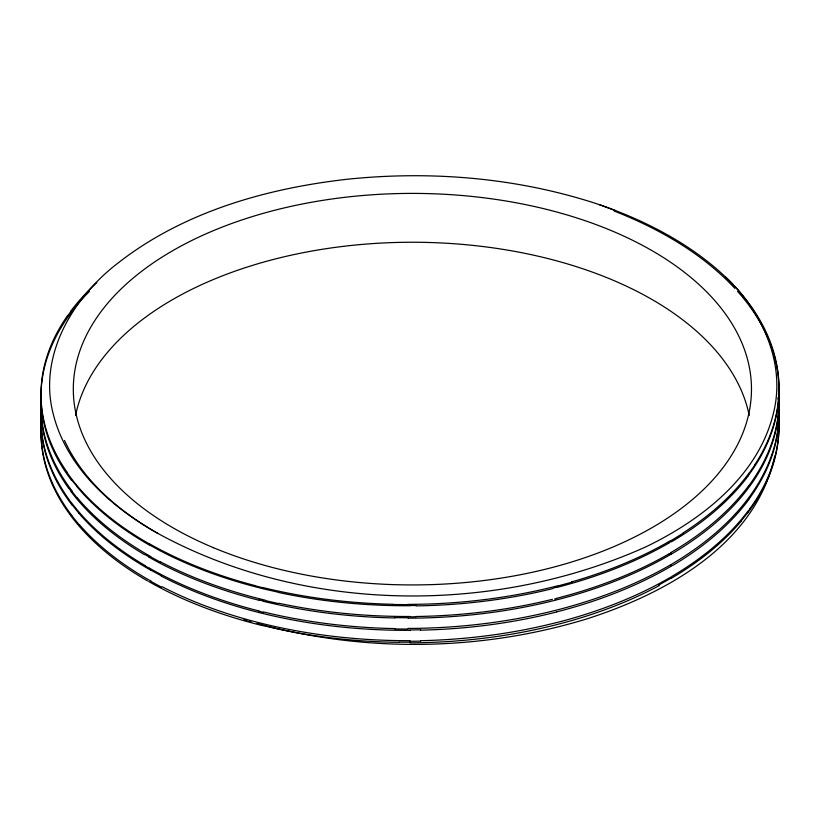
<?xml version="1.0" encoding="UTF-8"?>
<svg xmlns="http://www.w3.org/2000/svg" width="820" height="820" viewBox="0 0 820 820"><rect width="100%" height="100%" fill="white"/><g stroke="black" fill="none" stroke-linecap="round" stroke-linejoin="round"><path stroke-width="1.23" d="M778.805 396.47L779 389.449A369.01 214.082 0.4 0 0 737.6 291.397M41.338 410.974L41.01 418.753A369.02 211.191 -0.2 0 0 72.078 505.099M41.338 422.218L41.01 429.987A369.01 211.099 0 0 0 72.426 516.272M774.736 456.094C755.497 544.265 666.373 593.413 586.966 618.854C480.448 651.428 364.521 652.71 257.101 623.487M755.025 464.776L749.603 472.648M67.937 315.485L71.35 310.821M749.746 497.781L748.65 499.277M749.746 509.097L748.65 510.593M748.65 474.841L747.953 475.774M748.65 486.168L747.953 487.09M71.35 311.805L76.424 305.399M747.727 512.715L740.952 521.192M683.419 533.041L670.924 540.708L670.924 541.6L668.782 542.85M671.191 565.872L670.924 565.134M670.391 553.233L670.924 552.926L670.924 553.818M669.858 553.541L668.782 554.166M658.501 585.183L670.924 578.243L670.924 577.352M571.847 582.169L558.481 585.818M556.554 587.212L553.592 587.96M556.554 598.528L554.586 599.03M420.578 629.822L410 629.965M420.578 641.137L410 641.281M416.037 605.478L410 605.539M416.037 616.784L410 616.845M410 642.183L399.442 642.152M407.55 604.637L392.841 604.494M408.114 617.757L394.922 617.655M408.114 629.073L394.922 628.96M278.615 592.296L265.321 589.283A369.02 211.939 -0.4 0 1 159.962 550.65M278.615 603.592L265.321 600.578M263.445 587.899L254.969 585.757M263.445 601.039L259.099 599.963M263.445 612.335L259.099 611.249M248.983 621.13L251.002 621.734M243.96 619.602L246.963 620.535M599.133 204.559C518.424 177.776 431.812 170.478 347.413 179.232C266.254 188.395 183.793 211.826 118.5 262.666C73.359 296.912 38.366 354.763 52.962 412.901C66.102 467.144 110.874 506.944 157.778 533.379C304.886 613.79 494.163 615.061 646.047 546.776C703.16 519.162 760.56 474.308 774.387 409.067C784.812 360.123 760.888 310.411 725.731 277.221A369 213.036 0 0 0 599.133 204.559L615 210.443M161.499 575.876L150.818 570.115M161.499 587.161L150.818 581.39M159.962 550.65L150.419 545.454M159.962 561.925L150.419 556.739M157.778 533.379C119.382 511.444 83.373 481.309 64.472 440.453M149.076 556.913L144.843 554.463M149.076 568.188L144.843 565.739M149.076 543.762L141.716 539.437A369.01 211.437 -0.3 0 1 71.309 478.48L66.82 472.207M725.731 277.221L728.037 279.476M79.058 513.371L72.273 505.048M79.058 524.626L72.273 516.313M77.08 486.608L72.047 480.325M77.08 497.873L72.047 491.59M71.35 516.067L70.264 514.601M71.35 491.631L68.521 487.787M71.35 502.896L68.521 499.042M778.662 416.857L778.99 424.77A369.01 214.953 0 0 1 747.881 512.756M778.754 393.754L779 400.672A369.01 214.953 0 0 1 671.375 554.084M614.252 211.088A369.01 214.082 0.4 0 1 734.864 288.384M778.815 396.47A369.01 214.932 -0.1 0 1 748.773 474.882M748.281 475.856A369.01 214.881 -0.1 0 1 671.344 541.846M669.028 542.983A369.02 214.276 -0.4 0 1 556.729 587.438M552.864 588.576A369.02 213.835 -0.4 0 1 416.047 605.888M410 605.734A369.02 212.882 -0.5 0 1 278.513 592.46M150.224 545.566A369.02 211.57 -0.3 0 1 76.936 486.649M71.565 480.448A369.02 211.211 -0.2 0 1 71.73 311.897M76.619 305.46A369.02 211.314 0.2 0 1 89.452 291.387M748.527 486.137A369.01 214.912 -0.1 0 0 778.795 407.786L779 400.755A369.01 214.994 0 0 0 778.682 390.638M778.487 389.264A369.01 214.912 -0.1 0 1 778.672 391.54M671.334 554.053A369.02 214.184 -0.4 0 1 408.114 618.167M394.902 617.952A369.02 212.872 -0.5 0 1 263.261 601.275M258.894 600.22A369.02 212.144 -0.4 0 1 148.809 557.067M144.494 554.658A369.02 211.642 -0.3 0 1 71.114 491.692M68.347 487.828A369.02 211.171 -0.2 0 1 41.01 409.559L41 407.827A369.02 211.068 0 0 1 41.389 398.448M777.924 397.7A369.01 214.86 0.1 0 1 778.159 399.606M778.539 403.399A369.01 214.86 0.1 0 1 779 413.874L778.918 418.272A369.01 214.942 -0.1 0 1 749.9 497.822M748.957 499.349A369.01 214.871 -0.2 0 1 672.39 565.636M671.17 566.179A369.02 214.317 -0.3 0 1 556.944 611.822M556.78 611.935A369.02 213.784 -0.4 0 1 420.588 630.149M410 630.334A369.02 212.657 -0.5 0 1 161.212 576.06M150.726 570.166A369.02 211.509 -0.3 0 1 78.986 513.392M741.136 521.243A369.01 214.696 -0.2 0 1 671.149 578.377M659.188 585.613A369.02 214.379 -0.3 0 1 410 642.829M399.432 642.326A369.02 212.749 -0.5 0 1 263.333 625.609M263.005 625.732A369.02 212.236 -0.4 0 1 148.768 581.524M147.62 580.96A369.02 211.673 -0.3 0 1 71.084 516.129M70.038 514.663A369.02 211.222 -0.2 0 1 41.072 436.578L41 432.263A369.02 211.078 0.1 0 1 41.43 421.972M670.668 540.564A369.01 213.948 -0.4 0 1 571.643 581.923M749.408 472.607A369.01 214.543 -0.3 0 1 683.152 532.897M754.83 464.735A369.01 214.86 -0.2 0 0 779 388.536L778.887 383.268A369.01 214.973 0.1 0 0 749.244 303.789M728.119 279.456A369.01 214.82 0.2 0 1 748.711 303.113M747.707 487.029A369.01 214.358 -0.3 0 1 670.565 552.721M71.073 310.749A369.01 211.703 0.3 0 1 96.78 282.644M67.712 315.433A369.01 211.232 0.2 0 0 41 393.784L41 394.645A369.01 211.088 0 0 0 67.055 472.156M255.092 585.603A369.01 211.775 -0.3 0 1 149.25 543.66M392.862 604.278A369.01 212.39 -0.4 0 1 263.589 587.714M558.338 585.624A369.01 213.19 -0.5 0 1 407.55 604.391M408.124 628.428A369.01 213.179 -0.5 0 0 670.463 564.877A369.01 214.594 -0.3 0 0 779 411.978L778.754 405.059A369.02 214.983 0 0 0 778.61 402.784M72.488 491.477A369.01 211.283 0.2 0 1 41.328 397.146M150.716 556.554A369.01 211.314 -0.2 0 1 77.326 497.801M265.547 600.271A369.01 211.765 -0.3 0 1 160.279 561.731M410 616.476A369.01 212.308 -0.4 0 1 278.841 603.253M552.434 599.297A369.01 213.149 -0.5 0 1 416.027 616.507M668.618 554.074A369.01 213.999 -0.4 0 1 556.442 598.364M670.647 577.198A369.01 213.876 -0.4 0 1 556.565 622.626M748.424 510.542A369.01 214.409 -0.3 0 1 671.672 576.542M749.623 509.066A369.01 214.912 -0.1 0 0 778.918 429.577L779 425.18A369.01 214.994 0 0 0 778.59 414.705M41.338 409.682A369.01 211.252 0.2 0 0 41 419.071L41.01 420.803A369.01 211.109 0 0 0 68.685 499.001M145.109 565.595A369.01 211.273 -0.2 0 1 71.555 502.844M259.253 611.043A369.01 211.765 -0.3 0 1 149.301 568.065M394.943 628.591A369.01 212.226 -0.4 0 1 263.691 611.997M151.126 581.216A369.01 211.314 -0.2 0 1 79.304 524.554M410 640.666A369.01 211.724 -0.3 0 1 162.135 586.751M556.308 622.616A369.01 213.026 -0.5 0 1 420.557 640.707M75.573 415.453A339.08 195.765 0 0 1 412.398 242.248A339.08 195.765 0 0 1 749.213 415.453M213.436 547.688A339.08 195.765 0 0 0 749.664 409.375A339.08 195.765 0 0 0 274.085 210.422A339.08 195.765 0 0 0 213.436 547.688"/></g></svg>
